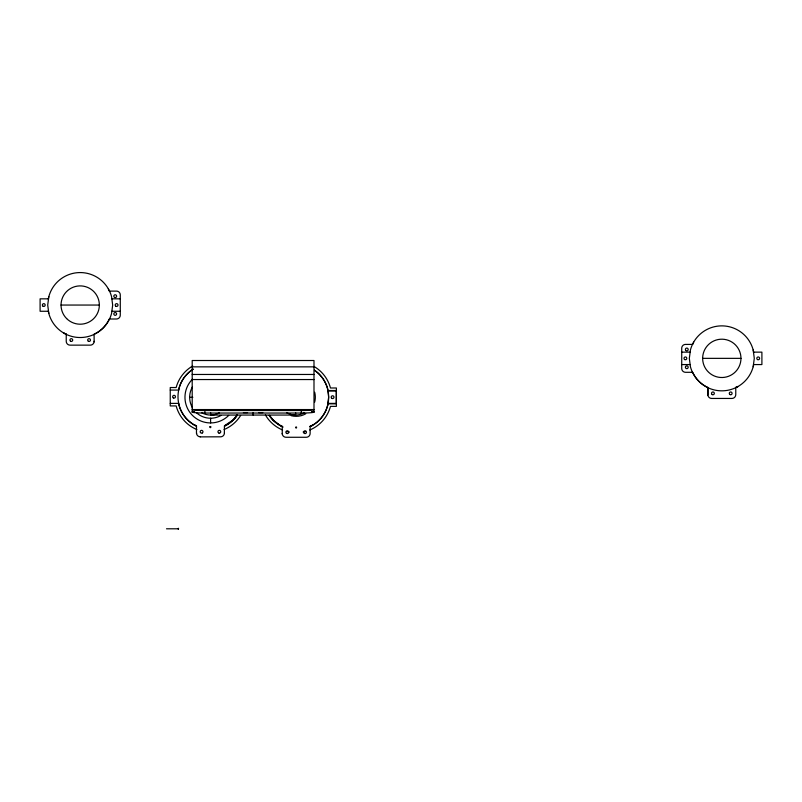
<?xml version="1.0" encoding="UTF-8"?>
<svg xmlns="http://www.w3.org/2000/svg" width="802" height="802" viewBox="0 0 802 802"><rect width="100%" height="100%" fill="white"/><g stroke="black" fill="none" stroke-linecap="round" stroke-linejoin="round"><path stroke-width="1.2" d="M66.235 334.123L63.949 333.181L66.235 334.123L66.235 341.331A3.809 3.809 0 0 0 70.045 345.141L90.345 345.141A3.809 3.809 0 0 0 94.115 341.832L94.145 341.331M224.37 433.07L224.42 425.802L233.432 419.697L237.121 414.885M48.822 296.64L47.709 305.051L48.822 313.452M327.547 405.581L328.65 397.18L327.667 388.739A32.601 32.601 0 0 0 314.534 370.233M753.178 366.765L754.291 358.354L753.178 349.943M693.68 342.113L692.738 344.399L685.028 344.429A3.809 3.809 0 0 0 681.72 348.208L681.72 368.499A3.809 3.809 0 0 0 685.52 372.308L692.738 372.308C695.655 378.905 701.279 384.529 707.885 387.446L707.885 395.135A3.809 3.809 0 0 0 711.655 398.444L731.955 398.444A3.809 3.809 0 0 0 735.765 394.644L735.765 387.426L738.051 386.484L735.765 387.426M310.163 426.263L312.409 425.301L310.133 426.253L310.133 433.461A3.809 3.809 0 0 1 306.324 437.27L286.023 437.27A3.809 3.809 0 0 1 282.254 433.962L282.214 433.461M247.567 412.609L243.397 412.609M262.785 412.609L258.625 412.609M48.531 298.835L40.1 298.835L40.1 311.266L48.531 311.266M111.849 298.835L120.28 298.835M61.032 305.051L99.348 305.051M111.849 311.266L120.28 311.266M681.72 352.138L690.151 352.138M753.469 352.138L761.9 352.138L761.9 364.569L753.469 364.569M702.652 358.354L740.968 358.354A19.158 19.158 0 0 0 712.226 341.762A19.158 19.158 0 0 0 712.226 374.945A19.158 19.158 0 0 0 740.968 358.354M681.72 364.569L690.151 364.569M192.199 366.855L313.993 366.855M192.199 374.464L313.993 374.464M192.199 379.546L313.993 379.546M170.245 390.073L178.736 390.073L178.966 388.288A32.601 32.601 0 0 1 193.122 369.11M327.908 390.524L336.389 390.524M327.838 390.965L336.269 390.965L336.269 403.396L327.838 403.396M189.653 397.301L192.831 397.301M170.245 403.386L178.736 403.386L178.966 405.17A32.601 32.601 0 0 0 196.31 426.103M336.389 403.837L327.908 403.837L327.667 405.611A32.601 32.601 0 0 1 310.334 426.554M204.881 410.514L301.301 410.514A12.692 0.952 0 0 0 313.993 409.561L192.199 409.561A12.692 0.952 0 0 0 204.881 410.514L204.881 413.04L301.301 413.04A12.692 0.952 0 0 0 313.993 412.088L313.993 360.509L192.199 360.509L192.199 412.088A12.692 0.952 0 0 0 204.881 413.04M192.199 411.897L194.685 411.897M311.507 411.897L313.993 411.897M192.199 412.088L194.505 412.088M311.687 412.088L313.993 412.088M200.269 436.879L220.61 436.819A3.809 3.809 0 0 0 224.42 433.01M166.505 528.799L178.395 528.799M194.224 424.849L196.51 425.802L196.46 433.07M269.522 415.336L273.211 420.148L279.938 425.301L282.254 426.263L282.254 433.962M108.32 288.81L109.262 291.096L116.972 291.126A3.809 3.809 0 0 1 120.28 294.895L120.28 315.196A3.809 3.809 0 0 1 116.48 319.006L109.262 319.006C106.345 325.602 100.721 331.226 94.115 334.133L94.115 341.832M707.885 395.135L707.855 387.426M196.54 433.511L196.51 433.01A3.809 3.809 0 0 0 200.32 436.819M301.301 410.514L301.301 413.04M295.597 412.619L295.597 415.065L210.595 415.065L210.595 412.619M253.091 412.619L253.091 415.065M210.595 418.233L210.595 422.935M304.479 412.689A17.764 17.764 0 0 1 286.715 412.689M219.477 412.689A17.764 17.764 0 0 1 201.713 412.689M221.061 415.436A20.932 20.932 0 0 1 196.58 412.86M192.46 407.767A20.932 20.932 0 0 1 192.46 386.835M228.71 415.426A25.624 25.624 0 0 1 192.47 415.426A25.624 25.624 0 0 1 192.47 379.186M48.28 311.096A32.481 32.481 0 0 0 111.568 313.452L112.671 305.051L111.568 296.64A32.481 32.481 0 0 0 48.28 299.006M753.72 364.399A32.481 32.481 0 0 1 690.432 366.765L689.329 358.354L690.432 349.943A32.481 32.481 0 0 1 753.72 352.309M314.464 370.334A32.481 32.481 0 0 1 310.274 426.433M282.073 426.433A32.481 32.481 0 0 1 269.332 415.466M314.675 392.218A19.158 19.158 0 0 1 314.675 402.133M305.752 413.772A19.158 19.158 0 0 1 291.216 415.687M309.772 429.992A35.529 35.529 0 0 0 330.484 406.373L336.389 406.373L336.389 387.988L330.484 387.988A35.529 35.529 0 0 0 313.933 366.414M305.372 431.486A35.529 35.529 0 0 1 303.116 432.017M289.231 432.017A35.529 35.529 0 0 1 286.976 431.486M282.575 429.992A35.529 35.529 0 0 1 265.412 414.935M283.136 427.065A32.601 32.601 0 0 1 269.231 415.536M240.64 415.476A35.529 35.529 0 0 1 224.059 429.551M196.871 429.551A35.529 35.529 0 0 1 176.149 405.922L170.245 405.922L170.245 387.536L176.149 387.536A35.529 35.529 0 0 1 192.701 365.963M237.412 415.085A32.601 32.601 0 0 1 224.62 426.103M237.302 415.015A32.481 32.481 0 0 1 224.57 425.982M196.37 425.982A32.481 32.481 0 0 1 193.192 369.221M178.204 528.628C178.385 530.864 178.866 527.054 178.204 528.628M209.853 426.905C210.625 429.331 211.738 425.19 209.853 426.905M295.577 427.366C296.359 429.782 297.462 425.651 295.577 427.366M116.561 296.529L116.42 296.86A1.393 1.393 0 0 1 114.064 296.971A1.393 1.393 0 0 1 114.967 294.795A1.393 1.393 0 0 1 116.561 296.529M685.58 366.534L685.439 366.875A1.393 1.393 0 0 0 687.033 368.609A1.393 1.393 0 0 0 687.936 366.434A1.393 1.393 0 0 0 685.58 366.534M243.397 409.992L247.638 410.043L243.397 409.992M258.625 409.992L262.866 410.043L258.625 409.992M202.284 432.95L201.944 433.09A1.393 1.393 0 0 1 200.209 431.496A1.393 1.393 0 0 1 202.385 430.604A1.393 1.393 0 0 1 202.284 432.95M218.986 433.09L218.645 432.95A1.393 1.393 0 0 1 218.545 430.604A1.393 1.393 0 0 1 220.72 431.496A1.393 1.393 0 0 1 218.986 433.09M685.58 350.173L685.439 349.832A1.393 1.393 0 0 1 687.033 348.098A1.393 1.393 0 0 1 687.936 350.273A1.393 1.393 0 0 1 685.58 350.173M116.561 313.572L116.42 313.231A1.393 1.393 0 0 0 114.064 313.131A1.393 1.393 0 0 0 114.967 315.306A1.393 1.393 0 0 0 116.561 313.572M173.352 397.932A1.393 1.393 0 0 0 175.448 396.729A1.393 1.393 0 0 0 173.352 395.516A1.393 1.393 0 0 0 173.352 397.932M66.646 318.594A19.158 19.158 0 0 0 98.696 310.003A19.158 19.158 0 0 0 75.238 286.545A19.158 19.158 0 0 0 66.646 318.594M88.37 341.271A1.393 1.393 0 0 0 90.466 340.068A1.393 1.393 0 0 0 88.37 338.855A1.393 1.393 0 0 0 88.37 341.271M70.616 341.271A1.393 1.393 0 0 0 72.701 340.068A1.393 1.393 0 0 0 70.616 338.855A1.393 1.393 0 0 0 70.616 341.271M43.077 306.254A1.393 1.393 0 0 0 45.173 305.051A1.393 1.393 0 0 0 43.077 303.838A1.393 1.393 0 0 0 43.077 306.254M115.618 306.033A1.393 1.393 0 0 0 117.954 305.412A1.393 1.393 0 0 0 116.24 303.697A1.393 1.393 0 0 0 115.618 306.033M712.226 394.584A1.393 1.393 0 0 0 714.321 393.371A1.393 1.393 0 0 0 712.226 392.158A1.393 1.393 0 0 0 712.226 394.584M729.99 394.584A1.393 1.393 0 0 0 732.086 393.371A1.393 1.393 0 0 0 729.99 392.158A1.393 1.393 0 0 0 729.99 394.584M757.519 359.567A1.393 1.393 0 0 0 759.614 358.354A1.393 1.393 0 0 0 757.519 357.141A1.393 1.393 0 0 0 757.519 359.567M684.697 359.567A1.393 1.393 0 0 0 686.793 358.354A1.393 1.393 0 0 0 684.697 357.141A1.393 1.393 0 0 0 684.697 359.567M286.595 433.401A1.393 1.393 0 0 0 288.69 432.198A1.393 1.393 0 0 0 286.595 430.985A1.393 1.393 0 0 0 286.595 433.401M304.359 433.401A1.393 1.393 0 0 0 306.454 432.198A1.393 1.393 0 0 0 304.359 430.985A1.393 1.393 0 0 0 304.359 433.401M331.888 398.383A1.393 1.393 0 0 0 333.983 397.18A1.393 1.393 0 0 0 331.888 395.967A1.393 1.393 0 0 0 331.888 398.383"/></g></svg>
